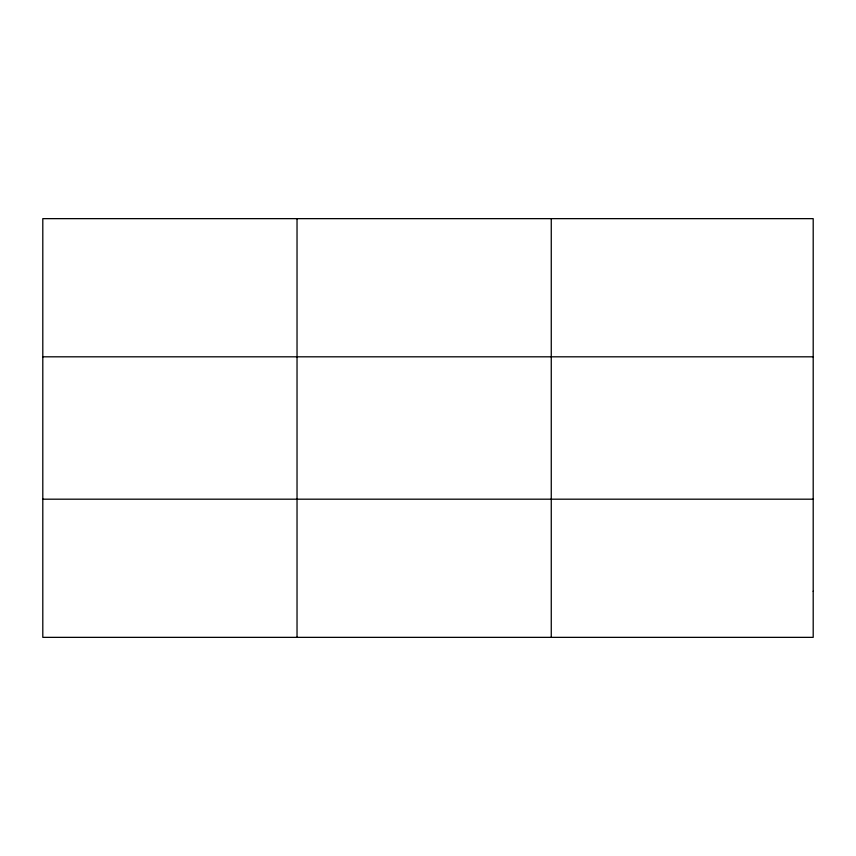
<?xml version="1.0" encoding="UTF-8"?>
<svg xmlns="http://www.w3.org/2000/svg" width="856" height="856" viewBox="0 0 856 856"><rect width="100%" height="100%" fill="white"/><g stroke="black" fill="none" stroke-linecap="round" stroke-linejoin="round"><path stroke-width="1.28" d="M297.032 218.644L297.032 637.356M551.264 218.644L551.264 637.356M42.8 356.813L813.2 356.813M42.8 499.187L813.2 499.187M813.2 591.303L813.2 637.356L42.8 637.356L42.8 218.644L813.2 218.644L813.2 591.303"/></g></svg>
